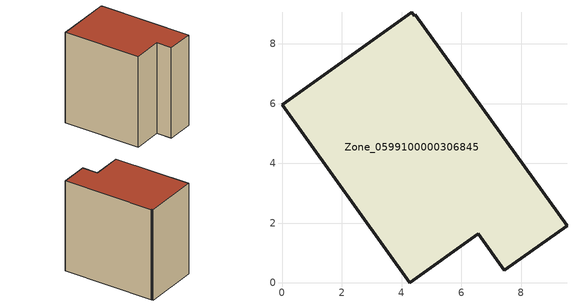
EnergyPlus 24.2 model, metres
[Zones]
Zone_0599100000306845
 floor ground (C_G): 6.57,1.64 4.28,0 0,5.97 4.33,9.07 4.42,8.95 4.46,8.98 9.54,1.92 7.44,0.42 z0
 wall outside (C_F): 4.33,9.07 0,5.97 4.28,0 6.57,1.64 7.44,0.42 9.54,1.92 4.46,8.98 4.42,8.95 4.33,9.07 z0:8.78
 roof outside (C_R): 4.46,8.98 4.42,8.95 4.33,9.07 0,5.97 4.28,0 6.57,1.64 7.44,0.42 9.54,1.92 z8.78
[BUILDING]
Pand.0599100000306845: North Axis=0; Terrain=City; Loads Convergence Tolerance Value=0.04; Temperature Convergence Tolerance Value=0.4; Solar Distribution=FullExterior; Maximum Number of Warmup Days=25; Minimum Number of Warmup Days=1
[Site:Location]
Rotterdam.The.Hague.AP_ZH_NLD Design_Conditions: Latitude=51.96; Longitude=4.45; Time Zone=1; Elevation=-4.5
[SITE:GROUNDTEMPERATURE:BUILDINGSURFACE]
18, 18, 18, 18, 18, 18, 18, 18, 18, 18, 18, 18
[MATERIAL] Thermal Absorptance=0.9; Solar Absorptance=0.7; Visible Absorptance=0.7
Name | Roughness | Thickness | Conductivity | Density | Specific Heat
G.TI.1975-1991 | MediumSmooth | 0.15 | 0.288461 | 540 | 1210
F.TI.1975-1991 | Rough | 0.3 | 0.230769 | 1920 | 840
R.TI.1975-1991 | MediumRough | 0.2 | 0.153846 | 1500 | 1000
[CONSTRUCTION]
C_G: G.TI.1975-1991
C_F: F.TI.1975-1991
C_R: R.TI.1975-1991
[ZONE]
Zone_0599100000306845: Type=1; Multiplier=1; Ceiling Height=Autocalculate; Volume=Autocalculate; Floor Area=autocalculate; Part of Total Floor Area=Yes
[ZONEINFILTRATION:DESIGNFLOWRATE]
Infil_Zone_0599100000306845: Zone or ZoneList or Space or SpaceList=Zone_0599100000306845; Schedule=AlwaysOn; Design Flow Rate Calculation Method=Flow/Area; Flow Rate per Floor Area=0.003; Constant Term Coefficient=1; Temperature Term Coefficient=0; Velocity Term Coefficient=0; Velocity Squared Term Coefficient=0
[HVACTEMPLATE:ZONE:IDEALLOADSAIRSYSTEM]
Zone_0599100000306845: Maximum Heating Supply Air Temperature=50; Minimum Cooling Supply Air Temperature=13; Maximum Heating Supply Air Humidity Ratio=0.0156; Minimum Cooling Supply Air Humidity Ratio=0.0077; Heating Limit=NoLimit; Cooling Limit=NoLimit; Dehumidification Control Type=ConstantSensibleHeatRatio; Cooling Sensible Heat Ratio=0.7; Dehumidification Setpoint=60; Humidification Control Type=None; Humidification Setpoint=30; Outdoor Air Method=None; Outdoor Air Flow Rate per Person=0.00944; Outdoor Air Flow Rate per Zone Floor Area=0; Outdoor Air Flow Rate per Zone=0; Demand Controlled Ventilation Type=None; Outdoor Air Economizer Type=NoEconomizer; Heat Recovery Type=None; Sensible Heat Recovery Effectiveness=0.7; Latent Heat Recovery Effectiveness=0.65
[ZONECONTROL:THERMOSTAT]
ThermostatControl_Zone_0599100000306845: Zone or ZoneList=Zone_0599100000306845; Control Type Schedule=DualSetpointControlType; Control 1=Thermostat_Zone_0599100000306845; Temperature Difference Between Cutout And Setpoint=0
[THERMOSTATSETPOINT:DUALSETPOINT]
Thermostat_Zone_0599100000306845: Heating Setpoint Temperature Schedule=HeatingSetpoint_Zone_0599100000306845; Cooling Setpoint Temperature Schedule=CoolingSetpoint_Zone_0599100000306845
[SCHEDULE:COMPACT]
HeatingSetpoint_Zone_0599100000306845: Through: 12/31, For: AllDays, Until: 24:00, 21
CoolingSetpoint_Zone_0599100000306845: Through: 12/31, For: AllDays, Until: 24:00, 24
DualSetpointControlType: Through: 12/31, For: AllDays, Until: 24:00, 4
AlwaysOn: Through: 12/31, For: AllDays, Until: 24:00, 1
